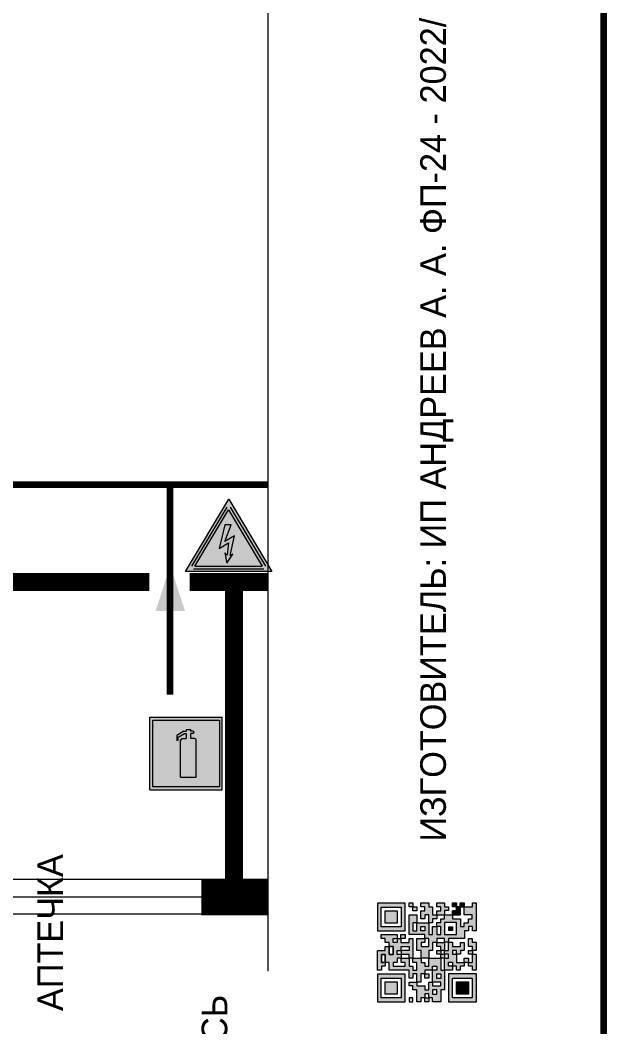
# Model space of a CAD drawing. Header units: millimetres. Extents: x 13114 to 67229, y 22859 to 38520.
# Drawn here: x 28098.7 to 28162.5, y 25872.7 to 25982.8 of the extents above; entities that cross this region are included whole.
import ezdxf

# ---------------------------------------------------------------- set-up
doc = ezdxf.new("R2010")
doc.units = ezdxf.units.MM
doc.layers.add('План_Штампы', color=7, linetype='Continuous')
doc.styles.add('обычный', font='arial.ttf')

# ---------------------------------------------------------------- blocks, each defined once
blk = doc.blocks.new('A$C3AD82952')
at = {"true_color": 0xf5f5ff}
h = blk.add_hatch(color=7, dxfattribs=at)
h.dxf.hatch_style = 1
h.paths.add_polyline_path([(8.21, 8.73, 0.414214), (7.89, 9.05), (7.22, 9.05), (7.22, 9.92), (7.59, 9.92, 1), (7.57, 10.36), (7.22, 10.36), (7.22, 10.6), (6.43, 10.6), (6.43, 10.36), (6.01, 10.36), (4.74, 9.59), (4.74, 8.69), (4.98, 8.73), (4.98, 9.26), (6.12, 9.91), (6.43, 9.91), (6.43, 9.05), (5.76, 9.05, 0.414214), (5.44, 8.73), (5.44, 2.2), (8.21, 2.2)], flags=0)
h.paths.add_polyline_path([(12.8, 12.8), (0, 12.8), (0, 0), (12.8, 0)])
h.paths.add_polyline_path([(0.51, 12.29), (12.29, 12.29), (12.29, 0.51), (0.51, 0.51)], flags=16)
h.paths.add_polyline_path([(4.74, 9.59), (6.01, 10.36), (6.43, 10.36), (6.43, 10.6), (7.22, 10.6), (7.22, 10.36), (7.59, 10.36, -0.94586), (7.59, 9.92), (7.22, 9.92), (7.22, 9.05), (7.89, 9.05, -0.414214), (8.21, 8.73), (8.21, 2.2), (5.44, 2.2), (5.44, 8.73, -0.414214), (5.76, 9.05), (6.43, 9.05), (6.43, 9.91), (6.12, 9.91), (4.98, 9.26), (4.98, 8.73), (4.74, 8.69)], flags=0)
h = blk.add_hatch(color=242)
h.dxf.hatch_style = 1
h.paths.add_polyline_path([(12.29, 12.29), (0.51, 12.29), (0.51, 0.51), (12.29, 0.51)])
h.paths.add_polyline_path([(4.74, 8.69), (4.74, 9.59), (6.01, 10.36), (6.43, 10.36), (6.43, 10.6), (7.22, 10.6), (7.22, 10.36), (7.59, 10.36, -0.94586), (7.59, 9.92), (7.22, 9.92), (7.22, 9.05), (7.89, 9.05, -0.414214), (8.21, 8.73), (8.21, 2.2), (5.44, 2.2), (5.44, 8.73, -0.414214), (5.76, 9.05), (6.43, 9.05), (6.43, 9.91), (6.12, 9.91), (4.98, 9.26), (4.98, 8.73)], flags=16)
h = blk.add_hatch(color=7, dxfattribs=at)
h.dxf.hatch_style = 1
h.paths.add_polyline_path([(8.21, 8.73, 0.414214), (7.89, 9.05), (7.22, 9.05), (7.22, 9.92), (7.59, 9.92, 1), (7.57, 10.36), (7.22, 10.36), (7.22, 10.6), (6.43, 10.6), (6.43, 10.36), (6.01, 10.36), (4.74, 9.59), (4.74, 8.69), (4.98, 8.73), (4.98, 9.26), (6.12, 9.91), (6.43, 9.91), (6.43, 9.05), (5.76, 9.05, 0.414214), (5.44, 8.73), (5.44, 2.2), (8.21, 2.2)])
at = {"color": 242, "lineweight": 5}
for p, q in [((0, 0), (0, 12.8)), ((0, 12.8), (12.8, 12.8)), ((12.8, 0), (12.8, 12.8)), ((6.01, 10.36), (4.74, 9.59)), ((4.74, 9.59), (4.74, 8.69)), ((4.98, 9.26), (6.12, 9.91)), ((4.98, 8.73), (4.98, 9.26)), ((5.76, 9.05), (6.43, 9.05)), ((6.01, 10.36), (6.43, 10.36)), ((6.12, 9.91), (6.43, 9.91)), ((7.22, 10.6), (6.43, 10.6)), ((6.43, 10.6), (6.43, 10.36)), ((6.43, 9.91), (6.43, 9.05)), ((7.22, 10.36), (7.22, 10.6)), ((7.59, 10.36), (7.22, 10.36)), ((7.22, 9.05), (7.22, 9.92)), ((7.59, 9.92), (7.22, 9.92)), ((7.89, 9.05), (7.22, 9.05)), ((4.74, 8.69), (4.98, 8.73)), ((5.44, 2.2), (5.44, 8.73)), ((8.21, 2.2), (8.21, 8.73)), ((5.44, 2.2), (8.21, 2.2)), ((0, 0), (12.8, 0))]:
    blk.add_line(p, q, dxfattribs=at)
blk.add_lwpolyline([(0.51, 12.29), (12.29, 12.29), (12.29, 0.51), (0.51, 0.51)], close=True, dxfattribs=at)
for centre, radius, start, end in [((5.76, 8.73), 0.32, 90, 180), ((7.58, 10.14), 0.223, 273.1875, 86.8125), ((7.89, 8.73), 0.32, 0, 90)]:
    blk.add_arc(centre, radius, start, end, dxfattribs=at)
blk = doc.blocks.new('A$C3E6D3DDE')
at = {"lineweight": 5}
h = blk.add_hatch(color=40, dxfattribs=at)
h.paths.add_polyline_path([(24.1, 1.45), (16.46, -11.35), (31.74, -11.35)])
h.paths.add_polyline_path([(24.09, -0.46), (30.03, -10.41), (18.14, -10.41)], flags=16)
h.paths.add_polyline_path([(24.54, -3.08), (23.41, -6.02), (25.13, -5.01), (24.33, -8.5), (24.82, -8.27), (23.79, -9.86), (23.4, -8.04), (23.8, -8.43), (24.04, -6.29), (22.39, -7.25), (23.44, -3.08)], flags=0)
h = blk.add_hatch(color=256, dxfattribs=at)
h.paths.add_polyline_path([(24.37, 0.03, 0.567511), (23.82, 0.03), (17.59, -10.4, 0.582454), (17.86, -10.88), (30.32, -10.88, 0.582149), (30.6, -10.4)])
h.paths.add_polyline_path([(24.09, -0.46), (18.14, -10.41), (30.03, -10.41)], flags=16)
h.paths.add_polyline_path([(24.54, -3.08), (23.41, -6.02), (25.13, -5.01), (24.33, -8.5), (24.82, -8.27), (23.79, -9.86), (23.4, -8.04), (23.8, -8.43), (24.04, -6.29), (22.39, -7.25), (23.44, -3.08)], flags=0)
h = blk.add_hatch(color=40, dxfattribs=at)
h.paths.add_polyline_path([(24.09, -0.46), (18.14, -10.41), (30.03, -10.41)])
h.paths.add_polyline_path([(24.82, -8.27), (23.79, -9.86), (23.4, -8.04), (23.8, -8.43), (24.04, -6.29), (22.39, -7.25), (23.44, -3.08), (24.54, -3.08), (23.41, -6.02), (25.13, -5.01), (24.33, -8.5)], flags=16)
at = {"color": 40, "lineweight": 5}
for p, q in [((16.46, -11.35), (24.1, 1.45)), ((24.1, 1.45), (31.74, -11.35))]:
    blk.add_line(p, q, dxfattribs=at)
at = {"lineweight": 5}
for p, q in [((17.59, -10.4), (23.82, 0.03)), ((24.37, 0.03), (30.6, -10.4)), ((18.14, -10.41), (24.09, -0.46)), ((24.09, -0.46), (30.03, -10.41)), ((23.44, -3.08), (22.39, -7.25)), ((23.41, -6.02), (24.54, -3.08)), ((24.54, -3.08), (23.44, -3.08)), ((25.13, -5.01), (23.41, -6.02)), ((24.33, -8.5), (25.13, -5.01)), ((22.39, -7.25), (24.04, -6.29)), ((24.04, -6.29), (23.8, -8.43)), ((23.8, -8.43), (23.4, -8.04)), ((23.4, -8.04), (23.79, -9.86)), ((23.79, -9.86), (24.82, -8.27)), ((24.82, -8.27), (24.33, -8.5)), ((18.14, -10.41), (30.03, -10.41)), ((17.86, -10.88), (30.32, -10.88))]:
    blk.add_line(p, q, dxfattribs=at)
at = {"color": 50, "lineweight": 5}
blk.add_line((31.74, -11.35), (16.46, -11.35), dxfattribs=at)
blk = doc.blocks.new('QR')
at = {"lineweight": 0}
h = blk.add_hatch(color=256, dxfattribs=at)
h.dxf.hatch_style = 1
h.paths.add_polyline_path([(9241.16, 2687.38), (9242.01, 2687.38), (9242.01, 2687.83), (9241.59, 2687.83), (9241.59, 2688.68), (9239.45, 2688.68), (9239.45, 2688.25), (9239.86, 2688.25), (9239.86, 2687.83), (9240.29, 2687.83), (9240.29, 2688.25), (9241.16, 2688.25), (9241.16, 2687.83), (9240.29, 2687.83), (9240.29, 2687.38), (9239.45, 2687.38), (9239.45, 2685.22), (9238.57, 2685.22), (9238.57, 2684.8), (9239.02, 2684.8), (9239.02, 2684.37), (9238.13, 2684.37), (9238.13, 2683.92), (9239.02, 2683.92), (9239.02, 2683.5), (9239.44, 2683.5), (9239.44, 2682.64), (9239.87, 2682.64), (9239.87, 2682.18), (9239.44, 2682.18), (9239.44, 2682.64), (9238.13, 2682.64), (9238.13, 2681.76), (9237.71, 2681.76), (9237.71, 2682.64), (9238.13, 2682.64), (9238.13, 2683.07), (9237.27, 2683.07), (9237.27, 2683.51), (9237.71, 2683.51), (9237.71, 2684.37), (9238.13, 2684.37), (9238.13, 2685.22), (9237.71, 2685.22), (9237.71, 2684.8), (9237.28, 2684.8), (9237.28, 2684.38), (9235.98, 2684.38), (9235.98, 2683.92), (9236.4, 2683.92), (9236.4, 2683.49), (9236.84, 2683.49), (9236.84, 2683.07), (9236.4, 2683.07), (9236.4, 2682.64), (9235.98, 2682.64), (9235.98, 2681.76), (9237.29, 2681.76), (9237.29, 2681.33), (9239.43, 2681.33), (9239.43, 2681.76), (9240.74, 2681.76), (9240.74, 2683.05), (9239.87, 2683.05), (9239.87, 2683.5), (9240.29, 2683.5), (9240.29, 2683.91), (9240.74, 2683.91), (9240.74, 2684.81), (9240.29, 2684.81), (9240.29, 2684.79), (9240.29, 2684.37), (9239.45, 2684.37), (9239.45, 2684.8), (9239.87, 2684.8), (9239.87, 2685.21), (9240.74, 2685.21), (9240.74, 2686.1), (9240.29, 2686.1), (9240.29, 2685.64), (9239.86, 2685.64), (9239.86, 2686.95), (9240.29, 2686.95), (9240.29, 2686.52), (9240.74, 2686.52), (9240.74, 2686.1), (9241.16, 2686.1), (9241.16, 2686.53), (9241.59, 2686.53), (9241.59, 2686.1), (9242.02, 2686.1), (9242.02, 2685.21), (9241.59, 2685.21), (9241.59, 2686.1), (9241.16, 2686.1), (9241.16, 2685.21), (9240.74, 2685.21), (9240.74, 2684.81), (9242.89, 2684.81), (9242.89, 2685.22), (9242.47, 2685.22), (9242.47, 2686.11), (9242.89, 2686.11), (9242.89, 2686.52), (9242.46, 2686.52), (9242.46, 2686.95), (9242.89, 2686.95), (9242.89, 2686.52), (9243.32, 2686.52), (9243.32, 2688.26), (9242.9, 2688.26), (9242.9, 2687.83), (9242.47, 2687.83), (9242.47, 2687.38), (9242.01, 2687.38), (9242.01, 2686.94), (9241.16, 2686.94)])
h.paths.add_polyline_path([(9239.02, 2682.18), (9239.02, 2681.76), (9238.54, 2681.76), (9238.54, 2682.18)], flags=16)
h.paths.add_polyline_path([(9237.27, 2682.65), (9237.27, 2682.19), (9236.83, 2682.19), (9236.83, 2682.65)], flags=16)
h = blk.add_hatch(color=256, dxfattribs=at)
h.dxf.hatch_style = 1
h.paths.add_polyline_path([(9238.15, 2687.83), (9236.83, 2687.83), (9236.83, 2686.52), (9238.15, 2686.52)], flags=0)
h.paths.add_polyline_path([(9239.01, 2685.65), (9239.01, 2688.68), (9235.98, 2688.68), (9235.98, 2685.65)])
h.paths.add_polyline_path([(9236.41, 2686.1), (9236.41, 2688.26), (9238.56, 2688.26), (9238.56, 2686.1)], flags=16)
h.paths.add_polyline_path([(9236.83, 2686.52), (9236.83, 2687.83), (9238.15, 2687.83), (9238.15, 2686.52)], flags=0)
h = blk.add_hatch(color=256, dxfattribs=at)
h.dxf.hatch_style = 1
h.paths.add_polyline_path([(9238.15, 2686.52), (9238.15, 2687.83), (9236.83, 2687.83), (9236.83, 2686.52)])
h.paths.add_polyline_path([(9245.91, 2686.52), (9245.91, 2687.83), (9244.59, 2687.83), (9244.59, 2686.52)], flags=0)
h.paths.add_polyline_path([(9246.77, 2685.65), (9246.77, 2688.68), (9243.74, 2688.68), (9243.74, 2685.65)])
h.paths.add_polyline_path([(9244.17, 2686.1), (9244.17, 2688.26), (9246.32, 2688.26), (9246.32, 2686.1)], flags=16)
h.paths.add_polyline_path([(9244.59, 2686.52), (9244.59, 2687.83), (9245.91, 2687.83), (9245.91, 2686.52)], flags=0)
h = blk.add_hatch(color=256, dxfattribs=at)
h.dxf.hatch_style = 1
h.paths.add_polyline_path([(9240.75, 2681.76), (9240.75, 2681.35), (9241.17, 2681.35), (9241.17, 2681.76)])
h.paths.add_polyline_path([(9241.6, 2682.18), (9241.17, 2682.18), (9241.17, 2681.76), (9241.6, 2681.76)])
h.paths.add_polyline_path([(9242.47, 2681.34), (9242.47, 2682.19), (9242.02, 2682.19), (9242.02, 2681.76), (9241.6, 2681.76), (9241.6, 2681.34)])
h.paths.add_polyline_path([(9239.87, 2678.3), (9239.44, 2678.3), (9239.44, 2677.89), (9241.17, 2677.89), (9241.17, 2678.3), (9240.28, 2678.3), (9240.28, 2678.73), (9239.87, 2678.73)])
h.paths.add_polyline_path([(9240.75, 2678.73), (9240.75, 2679.19), (9240.28, 2679.19), (9240.28, 2678.73)])
h.paths.add_polyline_path([(9241.6, 2678.73), (9241.17, 2678.73), (9241.17, 2678.3), (9241.6, 2678.3)])
h.paths.add_polyline_path([(9242.02, 2678.3), (9241.6, 2678.3), (9241.6, 2677.89), (9242.48, 2677.89), (9242.48, 2678.31), (9242.9, 2678.31), (9242.9, 2678.73), (9242.02, 2678.73)])
h.paths.add_polyline_path([(9246.36, 2684.37), (9246.36, 2684.79), (9245.93, 2684.79), (9245.93, 2684.37)])
h.paths.add_polyline_path([(9246.78, 2685.2), (9246.36, 2685.2), (9246.36, 2684.79), (9246.78, 2684.79)])
h.paths.add_polyline_path([(9245.91, 2687.83), (9244.59, 2687.83), (9244.59, 2686.52), (9245.91, 2686.52)])
h = blk.add_hatch(color=256, dxfattribs=at)
h.dxf.hatch_style = 1
h.paths.add_polyline_path([(9243.32, 2686.11), (9242.89, 2686.11), (9242.89, 2685.64), (9243.32, 2685.64)])
h.paths.add_polyline_path([(9239.02, 2683.07), (9239.02, 2683.5), (9238.56, 2683.5), (9238.56, 2683.07)])
h.paths.add_polyline_path([(9236.4, 2684.8), (9236.4, 2685.22), (9235.98, 2685.22), (9235.98, 2684.8)])
h.paths.add_polyline_path([(9236.4, 2683.07), (9236.4, 2683.49), (9235.98, 2683.49), (9235.98, 2683.07)])
h = blk.add_hatch(color=256, dxfattribs=at)
h.dxf.hatch_style = 1
h.paths.add_polyline_path([(9243.32, 2682.64), (9243.32, 2683.07), (9244.62, 2683.07), (9244.62, 2684.37), (9243.74, 2684.37), (9243.74, 2684.8), (9244.62, 2684.8), (9244.62, 2684.37), (9245.48, 2684.37), (9245.48, 2685.22), (9243.32, 2685.22), (9243.32, 2683.5), (9242.89, 2683.5), (9242.89, 2683.06), (9242.01, 2683.06), (9242.01, 2683.91), (9242.47, 2683.91), (9242.47, 2683.5), (9242.89, 2683.5), (9242.89, 2684.38), (9241.59, 2684.38), (9241.59, 2683.91), (9240.74, 2683.91), (9240.74, 2683.05), (9241.59, 2683.05), (9241.59, 2682.64), (9242.47, 2682.64), (9242.47, 2682.19), (9242.91, 2682.19), (9242.91, 2681.34), (9242.48, 2681.34), (9242.48, 2680.91), (9242.91, 2680.91), (9242.91, 2679.17), (9243.75, 2679.17), (9243.75, 2678.73), (9244.2, 2678.73), (9244.2, 2678.3), (9243.75, 2678.3), (9243.75, 2677.88), (9246.78, 2677.88), (9246.78, 2678.3), (9246.35, 2678.3), (9246.35, 2679.19), (9245.48, 2679.19), (9245.48, 2678.31), (9245.05, 2678.31), (9245.05, 2678.73), (9244.62, 2678.73), (9244.62, 2679.19), (9244.2, 2679.19), (9244.2, 2679.61), (9245.05, 2679.61), (9245.05, 2680.46), (9245.48, 2680.46), (9245.48, 2681.34), (9245.04, 2681.34), (9245.04, 2681.76), (9244.63, 2681.76), (9244.63, 2682.19), (9244.21, 2682.19), (9244.21, 2681.76), (9243.32, 2681.76), (9243.32, 2682.19), (9244.21, 2682.19), (9244.21, 2682.64)])
h.paths.add_polyline_path([(9243.75, 2683.49), (9243.75, 2683.92), (9244.21, 2683.92), (9244.21, 2683.49)], flags=16)
h.paths.add_polyline_path([(9243.32, 2681.34), (9244.63, 2681.34), (9244.63, 2680.04), (9243.32, 2680.04)], flags=16)
h.paths.add_polyline_path([(9243.76, 2680.89), (9244.18, 2680.89), (9244.18, 2680.48), (9243.76, 2680.48)], flags=0)
h = blk.add_hatch(color=256, dxfattribs=at)
h.dxf.hatch_style = 1
h.paths.add_polyline_path([(9246.36, 2683.07), (9246.78, 2683.07), (9246.78, 2683.92), (9246.36, 2683.92), (9246.36, 2683.49), (9245.92, 2683.49), (9245.92, 2683.92), (9245.06, 2683.92), (9245.06, 2683.49), (9245.48, 2683.49), (9245.48, 2683.07), (9244.62, 2683.07), (9244.62, 2682.65), (9245.05, 2682.65), (9245.05, 2682.18), (9245.48, 2682.18), (9245.48, 2682.65), (9246.36, 2682.65)])
h.paths.add_polyline_path([(9246.78, 2682.18), (9246.36, 2682.18), (9246.36, 2681.75), (9245.92, 2681.75), (9245.92, 2682.18), (9245.48, 2682.18), (9245.48, 2681.34), (9245.48, 2681.34), (9245.94, 2681.34), (9245.94, 2680.91), (9246.36, 2680.91), (9246.36, 2681.34), (9246.78, 2681.34)])
h = blk.add_hatch(color=256, dxfattribs=at)
h.dxf.hatch_style = 1
h.paths.add_polyline_path([(9235.98, 2680.9), (9235.98, 2677.86), (9239.02, 2677.86), (9239.02, 2680.9)])
h.paths.add_polyline_path([(9238.57, 2680.48), (9238.57, 2678.32), (9236.41, 2678.32), (9236.41, 2680.48)], flags=16)
h.paths.add_polyline_path([(9238.15, 2680.05), (9238.15, 2678.74), (9236.83, 2678.74), (9236.83, 2680.05)], flags=0)
h = blk.add_hatch(color=256, dxfattribs=at)
h.dxf.hatch_style = 1
h.paths.add_polyline_path([(9242.02, 2680.46), (9242.48, 2680.46), (9242.48, 2680.91), (9241.58, 2680.91), (9241.58, 2681.35), (9241.17, 2681.35), (9241.17, 2680.91), (9240.75, 2680.91), (9240.75, 2681.33), (9239.43, 2681.33), (9239.43, 2680.46), (9239.86, 2680.46), (9239.86, 2680.92), (9240.3, 2680.92), (9240.3, 2680.46), (9239.86, 2680.46), (9239.86, 2680.04), (9239.44, 2680.04), (9239.44, 2679.62), (9239.86, 2679.62), (9239.86, 2679.19), (9240.29, 2679.19), (9240.29, 2680.03), (9241.18, 2680.03), (9241.18, 2680.47), (9241.6, 2680.47), (9241.6, 2680.03), (9241.18, 2680.03), (9241.18, 2679.61), (9241.6, 2679.61), (9241.6, 2679.19), (9242.47, 2679.19), (9242.47, 2679.6), (9242.02, 2679.6)])
h = blk.add_hatch(color=256, dxfattribs=at)
h.dxf.hatch_style = 1
h.paths.add_polyline_path([(9244.18, 2680.48), (9244.18, 2680.89), (9243.76, 2680.89), (9243.76, 2680.48)])
h = blk.add_hatch(color=256, dxfattribs=at)
h.dxf.hatch_style = 1
h.paths.add_polyline_path([(9238.15, 2680.05), (9236.83, 2680.05), (9236.83, 2678.74), (9238.15, 2678.74)])
h = blk.add_hatch(color=256, dxfattribs=at)
h.dxf.hatch_style = 1
h.paths.add_polyline_path([(9245.93, 2680.04), (9245.93, 2680.46), (9245.48, 2680.46), (9245.48, 2679.62), (9246.35, 2679.62), (9246.35, 2680.04)])
h.paths.add_polyline_path([(9246.78, 2680.04), (9246.78, 2680.46), (9246.35, 2680.46), (9246.35, 2680.04)])
h.paths.add_polyline_path([(9246.78, 2679.18), (9246.78, 2679.62), (9246.35, 2679.62), (9246.35, 2679.18)])
for points in [[(9237.71, 2685.22), (9238.13, 2685.22), (9238.13, 2684.37), (9237.71, 2684.37), (9237.71, 2683.51), (9237.27, 2683.51), (9237.27, 2683.07), (9238.13, 2683.07), (9238.13, 2682.64), (9237.71, 2682.64), (9237.71, 2681.76), (9238.13, 2681.76), (9238.13, 2682.64), (9239.44, 2682.64), (9239.44, 2683.5), (9239.02, 2683.5), (9239.02, 2683.07), (9238.56, 2683.07), (9238.56, 2683.5), (9239.02, 2683.5), (9239.02, 2683.92), (9238.13, 2683.92), (9238.13, 2684.37), (9239.02, 2684.37), (9239.02, 2684.8), (9238.57, 2684.8), (9238.57, 2685.22), (9239.45, 2685.22), (9239.45, 2687.38), (9240.29, 2687.38), (9240.29, 2687.83), (9239.86, 2687.83), (9239.86, 2688.25), (9239.45, 2688.25), (9239.45, 2688.68), (9241.59, 2688.68), (9241.59, 2687.83), (9242.01, 2687.83), (9242.01, 2687.38), (9242.47, 2687.38), (9242.47, 2687.83), (9242.9, 2687.83), (9242.9, 2688.26), (9243.32, 2688.26), (9243.32, 2686.52), (9242.89, 2686.52), (9242.89, 2686.11), (9243.32, 2686.11), (9243.32, 2685.64), (9242.89, 2685.64), (9242.89, 2686.11), (9242.47, 2686.11), (9242.47, 2685.22), (9242.89, 2685.22), (9242.89, 2684.81), (9240.74, 2684.81), (9240.74, 2683.91), (9241.59, 2683.91), (9241.59, 2684.38), (9242.89, 2684.38), (9242.89, 2683.5), (9242.47, 2683.5), (9242.47, 2683.91), (9242.01, 2683.91), (9242.01, 2683.06), (9242.89, 2683.06), (9242.89, 2683.5), (9243.32, 2683.5), (9243.32, 2685.22), (9245.48, 2685.22), (9245.48, 2684.37), (9244.62, 2684.37), (9244.62, 2683.07), (9245.48, 2683.07), (9245.48, 2683.49), (9245.06, 2683.49), (9245.06, 2683.92), (9245.92, 2683.92), (9245.92, 2683.49), (9246.36, 2683.49), (9246.36, 2683.92), (9246.78, 2683.92), (9246.78, 2683.07), (9246.36, 2683.07), (9246.36, 2682.65), (9245.48, 2682.65), (9245.48, 2682.18), (9245.92, 2682.18), (9245.92, 2681.75), (9246.36, 2681.75), (9246.36, 2682.18), (9246.78, 2682.18), (9246.78, 2681.34), (9246.36, 2681.34), (9246.36, 2680.91), (9245.94, 2680.91), (9245.94, 2681.34), (9245.48, 2681.34), (9245.48, 2680.46), (9245.93, 2680.46), (9245.93, 2680.04), (9246.35, 2680.04), (9246.35, 2680.46), (9246.78, 2680.46), (9246.78, 2680.04), (9246.78, 2680.04), (9246.35, 2680.04), (9246.35, 2679.62), (9246.78, 2679.62), (9246.78, 2679.18), (9246.35, 2679.18), (9246.35, 2678.3), (9246.78, 2678.3), (9246.78, 2677.88), (9243.75, 2677.88), (9243.75, 2678.3), (9244.2, 2678.3), (9244.2, 2678.73), (9243.75, 2678.73), (9243.75, 2679.17), (9242.91, 2679.17), (9242.91, 2680.91), (9242.48, 2680.91), (9242.48, 2680.46), (9242.02, 2680.46), (9242.02, 2679.6), (9242.47, 2679.6), (9242.47, 2679.19), (9241.6, 2679.19), (9241.6, 2679.61), (9241.18, 2679.61), (9241.18, 2680.03), (9240.29, 2680.03), (9240.29, 2679.19), (9240.75, 2679.19), (9240.75, 2678.73), (9240.28, 2678.73), (9240.28, 2678.3), (9241.17, 2678.3), (9241.17, 2678.73), (9241.6, 2678.73), (9241.6, 2678.3), (9242.02, 2678.3), (9242.02, 2678.73), (9242.9, 2678.73), (9242.9, 2678.31), (9242.48, 2678.31), (9242.48, 2677.89), (9241.6, 2677.89), (9241.6, 2678.3), (9241.17, 2678.3), (9241.17, 2677.89), (9239.44, 2677.89), (9239.44, 2678.3), (9239.87, 2678.3), (9239.87, 2678.73), (9240.28, 2678.73), (9240.28, 2679.19), (9240.29, 2679.19), (9239.86, 2679.19), (9239.86, 2679.62), (9239.44, 2679.62), (9239.44, 2680.04), (9239.86, 2680.04), (9239.86, 2680.46), (9239.43, 2680.46), (9239.43, 2681.33), (9237.29, 2681.33), (9237.29, 2681.76), (9235.98, 2681.76), (9235.98, 2682.64), (9236.4, 2682.64), (9236.4, 2683.07), (9235.98, 2683.07), (9235.98, 2683.49), (9236.4, 2683.49), (9236.4, 2683.92), (9235.98, 2683.92), (9235.98, 2684.38), (9237.28, 2684.38), (9237.28, 2684.8), (9237.71, 2684.8), (9237.71, 2685.22), (9237.92, 2685.22)], [(9240.74, 2686.1), (9240.74, 2686.52), (9240.29, 2686.52), (9240.29, 2686.95), (9239.86, 2686.95), (9239.86, 2685.64), (9240.29, 2685.64), (9240.29, 2686.1), (9240.74, 2686.1), (9240.74, 2686.52)], [(9240.74, 2685.21), (9239.87, 2685.21), (9239.87, 2684.8), (9239.45, 2684.8), (9239.45, 2684.37), (9240.29, 2684.37), (9240.29, 2684.79), (9240.29, 2684.81), (9240.74, 2684.81), (9240.74, 2685.21), (9239.87, 2685.21)], [(9240.74, 2683.91), (9240.29, 2683.91), (9240.29, 2683.5), (9239.87, 2683.5), (9239.87, 2683.05), (9240.74, 2683.05), (9240.74, 2683.91)], [(9244.62, 2684.37), (9244.62, 2684.8), (9243.74, 2684.8), (9243.74, 2684.37), (9244.62, 2684.37)], [(9240.74, 2683.05), (9240.74, 2681.76), (9239.43, 2681.76), (9239.43, 2681.33), (9240.75, 2681.33), (9240.75, 2681.35), (9240.75, 2680.91), (9241.17, 2680.91), (9241.17, 2681.35), (9241.58, 2681.35), (9241.58, 2680.91), (9242.48, 2680.91), (9242.48, 2681.34), (9242.91, 2681.34), (9242.91, 2682.19), (9242.47, 2682.19), (9242.47, 2682.64), (9241.59, 2682.64), (9241.59, 2683.05), (9240.74, 2683.05)], [(9244.62, 2683.07), (9243.32, 2683.07), (9243.32, 2682.64), (9244.21, 2682.64), (9244.21, 2682.19), (9243.32, 2682.19), (9243.32, 2681.76), (9244.21, 2681.76), (9244.21, 2682.19), (9244.63, 2682.19), (9244.63, 2681.76), (9245.04, 2681.76), (9245.04, 2681.34), (9245.48, 2681.34)], [(9245.48, 2682.18), (9245.05, 2682.18), (9245.05, 2682.65), (9244.62, 2682.65), (9244.62, 2683.07)], [(9241.6, 2681.76), (9242.02, 2681.76), (9242.02, 2682.19), (9242.47, 2682.19), (9242.47, 2681.34), (9241.6, 2681.34), (9241.6, 2681.76)], [(9245.48, 2682.18), (9245.48, 2681.34)], [(9239.86, 2680.46), (9239.86, 2680.92), (9240.3, 2680.92), (9240.3, 2680.46), (9239.86, 2680.46)], [(9245.48, 2680.46), (9245.05, 2680.46), (9245.05, 2679.61), (9244.2, 2679.61), (9244.2, 2679.19), (9244.62, 2679.19), (9244.62, 2678.73), (9245.05, 2678.73), (9245.05, 2678.31), (9245.48, 2678.31), (9245.48, 2679.19), (9246.35, 2679.19), (9246.35, 2679.07)], [(9246.35, 2679.62), (9245.48, 2679.62), (9245.48, 2680.46)], [(9245.48, 2680.46), (9245.48, 2679.62), (9246.35, 2679.62), (9246.35, 2680.04), (9245.93, 2680.04), (9245.93, 2680.46), (9245.48, 2680.46), (9245.48, 2679.62)], [(9246.35, 2679.62), (9246.35, 2679.18)]]:
    blk.add_lwpolyline(points, dxfattribs=at)
for points in [[(9235.98, 2685.65), (9239.01, 2685.65), (9239.01, 2688.68), (9235.98, 2688.68)], [(9236.41, 2688.26), (9238.56, 2688.26), (9238.56, 2686.1), (9236.41, 2686.1)], [(9240.29, 2687.83), (9241.16, 2687.83), (9241.16, 2688.25), (9240.29, 2688.25)], [(9240.29, 2688.25), (9241.16, 2688.25), (9241.16, 2687.83), (9240.29, 2687.83)], [(9243.74, 2685.65), (9246.77, 2685.65), (9246.77, 2688.68), (9243.74, 2688.68)], [(9244.17, 2688.26), (9246.32, 2688.26), (9246.32, 2686.1), (9244.17, 2686.1)], [(9236.83, 2687.83), (9238.15, 2687.83), (9238.15, 2686.52), (9236.83, 2686.52)], [(9242.01, 2687.38), (9241.16, 2687.38), (9241.16, 2686.94), (9242.01, 2686.94)], [(9241.16, 2687.38), (9242.01, 2687.38), (9242.01, 2686.94), (9241.16, 2686.94)], [(9244.59, 2687.83), (9245.91, 2687.83), (9245.91, 2686.52), (9244.59, 2686.52)], [(9241.16, 2686.1), (9240.74, 2686.1), (9240.74, 2685.21), (9241.16, 2685.21)], [(9241.16, 2686.53), (9241.59, 2686.53), (9241.59, 2686.1), (9241.16, 2686.1)], [(9241.59, 2686.1), (9242.02, 2686.1), (9242.02, 2685.21), (9241.59, 2685.21)], [(9242.89, 2686.52), (9242.46, 2686.52), (9242.46, 2686.95), (9242.89, 2686.95)], [(9235.98, 2684.8), (9236.4, 2684.8), (9236.4, 2685.22), (9235.98, 2685.22)], [(9246.36, 2685.2), (9246.78, 2685.2), (9246.78, 2684.79), (9246.36, 2684.79)], [(9243.75, 2683.92), (9244.21, 2683.92), (9244.21, 2683.49), (9243.75, 2683.49)], [(9245.93, 2684.79), (9246.36, 2684.79), (9246.36, 2684.37), (9245.93, 2684.37)], [(9236.4, 2683.07), (9236.84, 2683.07), (9236.84, 2683.49), (9236.4, 2683.49)], [(9236.83, 2682.19), (9237.27, 2682.19), (9237.27, 2682.65), (9236.83, 2682.65)], [(9238.54, 2682.18), (9239.02, 2682.18), (9239.02, 2681.76), (9238.54, 2681.76)], [(9239.44, 2682.64), (9239.87, 2682.64), (9239.87, 2682.18), (9239.44, 2682.18)], [(9240.75, 2681.76), (9241.17, 2681.76), (9241.17, 2681.35), (9240.75, 2681.35)], [(9241.17, 2682.18), (9241.6, 2682.18), (9241.6, 2681.76), (9241.17, 2681.76)], [(9235.98, 2677.86), (9239.02, 2677.86), (9239.02, 2680.9), (9235.98, 2680.9)], [(9243.32, 2680.04), (9244.63, 2680.04), (9244.63, 2681.34), (9243.32, 2681.34)], [(9243.76, 2680.89), (9244.18, 2680.89), (9244.18, 2680.48), (9243.76, 2680.48)], [(9236.41, 2680.48), (9238.57, 2680.48), (9238.57, 2678.32), (9236.41, 2678.32)], [(9236.83, 2680.05), (9238.15, 2680.05), (9238.15, 2678.74), (9236.83, 2678.74)], [(9241.18, 2680.03), (9241.6, 2680.03), (9241.6, 2680.47), (9241.18, 2680.47)]]:
    blk.add_lwpolyline(points, close=True, dxfattribs=at)

msp = doc.modelspace()

# ---------------------------------------------------------------- linework, layer by layer
at = {"color": 6, "lineweight": 100}
msp.add_lwpolyline([(27562.5, 25856.11), (28162.5, 25856.11), (28162.5, 26251.11), (27562.5, 26251.11)], close=True, dxfattribs=at)
at = {"lineweight": 0}
for points in [[(28125.8, 25878.83), (28125.8, 26092.8)], [(28125.8, 25888.84), (28069.85, 25888.84)], [(28125.8, 25886.9), (28069.4, 25886.9)], [(28125.8, 25885.04), (28069.52, 25885.04)]]:
    msp.add_lwpolyline(points, dxfattribs=at)
at = {"color": 126, "lineweight": 100, "true_color": 0x008754}
for points in [[(28125.8, 25931.96), (27916.92, 25931.96)], [(28115.09, 25909.07), (28115.09, 25909.07), (28115.09, 25931.96)]]:
    msp.add_lwpolyline(points, dxfattribs=at)
at = {"lineweight": 0}
for points, const_width in [([(28112.79, 25921.36), (28055.32, 25921.36)], 1.98), ([(28125.8, 25921.36), (28117.21, 25921.36)], 1.98), ([(28122.06, 25921.36), (28122.06, 25886.76)], 1.98), ([(28118.5, 25886.9), (28125.8, 25886.9)], 3.96)]:
    msp.add_lwpolyline(points, dxfattribs=dict(at, const_width=const_width))
at = {"layer": 'План_Штампы', "color": 126, "true_color": 0x008754}
msp.add_solid([(28116.71, 25918.18), (28113.49, 25918.19), (28115.09, 25923.13)], dxfattribs=at)

# ---------------------------------------------------------------- block references
at = {"xscale": 0.61875, "yscale": 0.61875, "zscale": 0.61875}
for name, p in [('A$C3E6D3DDE', (28106.57, 25929.51)), ('A$C3AD82952', (28112.86, 25898.65))]:
    msp.add_blockref(name, p, dxfattribs=at)
at = {"color": 22, "lineweight": 100, "true_color": 0xbb1e10, "rotation": 90}
msp.add_blockref('QR', (30826.42, 16639.49), dxfattribs=at)
msp.add_blockref('QR', (30826.42, 16639.49), dxfattribs=at)

# ---------------------------------------------------------------- texts
at = {"lineweight": 0, "char_height": 2.8, "attachment_point": 5, "rotation": 90, "style": 'обычный'}
for s, insert, width in [('\\pi-8.4,l8.4,t8.4;{\\fProxima Nova Rg|b0|i0|c204|p2;ИЗГОТОВИТЕЛЬ: ИП АНДРЕЕВ А. А.\\fProxima Nova Rg|b0|i0|c0|p2; \\fProxima Nova Rg|b0|i0|c204|p2;ФП-24 - 2022/ 200-25-1440 ГОСТ 34428-2018-Е\\H1.2266x; }', (28144.23, 25967.01), 191.3484), ('\\pi-8.4,l8.4,t8.4;{\\fProxima Nova Rg|b0|i0|c204|p2;АПТЕЧКА\\H1.1667x; }', (28101.97, 25883.03), 126.6484), ('\\pi-8.4,l8.4,t8.4;{\\fProxima Nova Rg|b0|i0|c204|p2;ВЫ НАХОДИТЕСЬ ЗДЕСЬ\\H1.1997x; }', (28120.33, 25853.17), 126.6484)]:
    msp.add_mtext(s, dxfattribs=dict(at, insert=insert, width=width))

doc.saveas('drawing.dxf')
